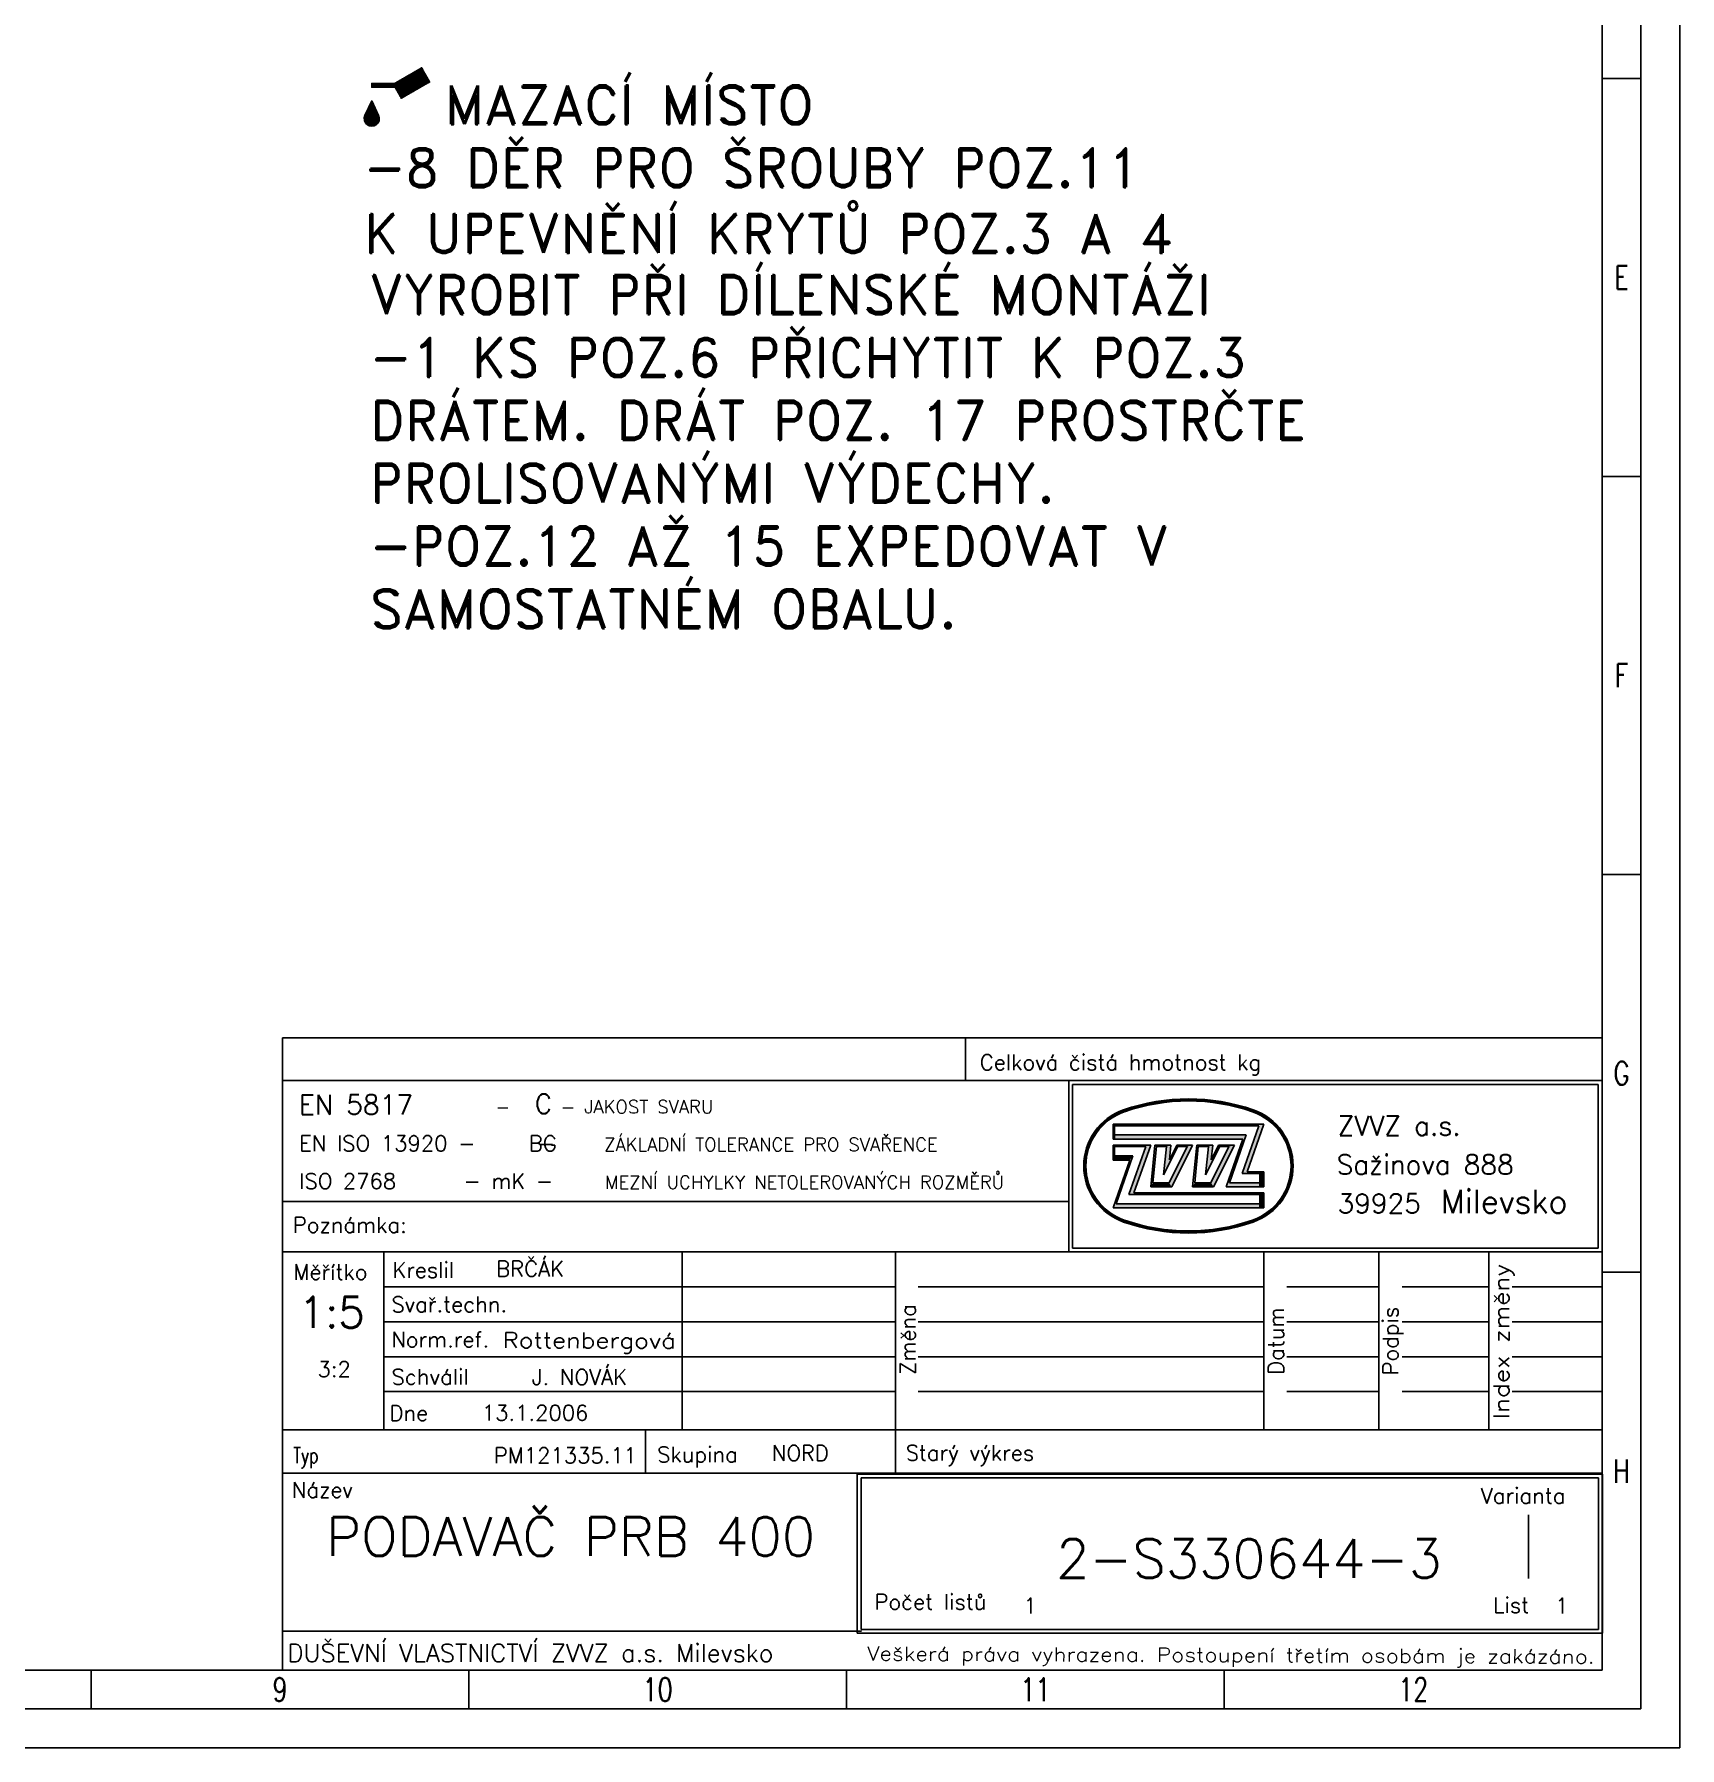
# Model space of a CAD drawing. Header units: millimetres. Extents: x -305 to 2715, y -1492 to 658.
# Drawn here: x 1655 to 2715, y -1492 to -388 of the extents above; entities that cross this region are included whole.
import ezdxf
from ezdxf.enums import TextEntityAlignment as Align

# ---------------------------------------------------------------- set-up
doc = ezdxf.new("R2010")
doc.units = ezdxf.units.MM
doc.header["$LTSCALE"] = 5
for name, color, linetype in [('PROF_FRM1', 7, 'Continuous'), ('PROF_FRM2', 7, 'Continuous'), ('PROF_FRM3', 6, 'Continuous'), ('SILNA', 7, 'Continuous'), ('TEXT2', 7, 'Continuous')]:
    doc.layers.add(name, color=color, linetype=linetype)
doc.styles.add('MSPR_TXT', font='romans', dxfattribs={"width": 0.75})
doc.styles.add('ROMANS', font='ROMANS.SHX')
doc.styles.add('SIMPLEX', font='SIMPLEX', dxfattribs={"width": 0.75})
doc.styles.add('ZVVZ', font='romand.shx', dxfattribs={"height": 15})

# ---------------------------------------------------------------- blocks, each defined once
blk = doc.blocks.new('PROFBT006J88E6')
at = {"layer": 'PROF_FRM1'}
for p, q in [((594, 420), (594, 0)), ((594, 0), (0, 0))]:
    blk.add_line(p, q, dxfattribs=at)
at = {"layer": 'PROF_FRM3'}
for p, q in [((599, 425), (599, -5)), ((589, 415), (589, 5)), ((594, 210), (589, 210)), ((594, 158.75), (589, 158.75)), ((594, 107.5), (589, 107.5)), ((594, 56.25), (589, 56.25)), ((589, 5), (5, 5)), ((394.33, 0), (394.33, 5)), ((443, 0), (443, 5)), ((491.67, 0), (491.67, 5)), ((540.33, 0), (540.33, 5)), ((599, -5), (-5, -5))]:
    blk.add_line(p, q, dxfattribs=at)
at = {"layer": 'SILNA', "color": 7}
for p, q in [((419, 86.44), (589, 86.44)), ((419, 86.44), (419, 5)), ((589, 86.44), (589, 5)), ((589, 64.37), (589, 86.44)), ((520.29, 80.94), (520.29, 58.87)), ((589, 80.94), (520.29, 80.94)), ((520.79, 80.44), (520.79, 59.37)), ((588.5, 80.44), (520.79, 80.44)), ((588.5, 59.37), (588.5, 80.44)), ((418.98, 58.87), (589, 58.87)), ((497.95, 30.37), (497.95, 58.87)), ((520.29, 58.87), (589, 58.87)), ((520.79, 59.37), (588.5, 59.37)), ((419, 35.96), (589, 35.96)), ((493.05, 30.25), (589.05, 30.25)), ((493.05, 9.75), (493.05, 30.25)), ((493.55, 29.75), (588.55, 29.75)), ((493.55, 10.25), (493.55, 29.75)), ((588.55, 29.75), (588.55, 10.25)), ((589.05, 30.25), (589.05, 9.75)), ((419, 10), (493.57, 10)), ((589.05, 9.75), (493.05, 9.75)), ((588.55, 10.25), (493.55, 10.25))]:
    blk.add_line(p, q, dxfattribs=at)
at = {"layer": 'SILNA', "color": 4}
for p, q in [((507, 80.94), (507, 86.44)), ((419, 80.94), (589, 80.94)), ((419, 65.37), (520.29, 65.37)), ((432.05, 35.87), (432.05, 58.87)), ((470.48, 35.96), (470.48, 58.77)), ((545.4, 35.87), (545.4, 58.87)), ((560.25, 35.87), (560.25, 58.87)), ((574.4, 35.87), (574.4, 58.87)), ((432.05, 54.37), (497.95, 54.37)), ((500.9, 54.37), (545.4, 54.37)), ((548.4, 54.37), (560.25, 54.37)), ((563.25, 54.37), (574.4, 54.37)), ((577.4, 54.37), (589, 54.37)), ((432.05, 49.87), (497.95, 49.87)), ((500.9, 49.87), (545.4, 49.87)), ((548.4, 49.87), (560.25, 49.87)), ((563.25, 49.87), (574.4, 49.87)), ((577.4, 49.87), (589, 49.87)), ((432.05, 45.37), (497.95, 45.37)), ((500.9, 45.37), (545.4, 45.37)), ((548.4, 45.37), (560.25, 45.37)), ((563.25, 45.37), (574.4, 45.37)), ((577.4, 45.37), (589, 45.37)), ((432.05, 40.87), (497.95, 40.87)), ((500.9, 40.87), (545.4, 40.87)), ((548.4, 40.87), (560.25, 40.87)), ((563.25, 40.87), (574.4, 40.87)), ((577.4, 40.87), (589, 40.87)), ((465.75, 30.46), (465.75, 35.96)), ((419, 30.37), (589, 30.37)), ((579.53, 24.98), (579.53, 16.78)), ((419, 5), (589, 5))]:
    blk.add_line(p, q, dxfattribs=at)
at = {"layer": 'SILNA'}
for p, q in [((525.99, 75.34), (525.99, 73.4)), ((525.99, 75.34), (545.43, 75.34)), ((525.99, 75.13), (544.78, 75.13)), ((526.2, 75.34), (526.2, 73.4)), ((542.62, 68.97), (544.78, 75.13)), ((543.27, 69.19), (545.43, 75.34)), ((525.99, 73.94), (543.14, 73.94)), ((525.99, 73.4), (542.73, 73.4)), ((540.57, 67.24), (542.73, 73.4)), ((540.98, 67.78), (543.14, 73.94)), ((525.99, 72.64), (525.99, 70.7)), ((525.99, 72.64), (530.85, 72.64)), ((525.99, 72.43), (530.2, 72.43)), ((525.99, 71.24), (528.56, 71.24)), ((525.99, 70.7), (528.15, 70.7)), ((528.15, 70.7), (525.99, 64.54)), ((526.2, 72.64), (526.2, 70.7)), ((528.56, 71.24), (526.4, 65.08)), ((530.2, 72.43), (528.04, 66.27)), ((530.85, 72.64), (528.69, 66.49)), ((531.39, 72.64), (530.85, 67.24)), ((531.58, 72.43), (531.12, 67.78)), ((531.39, 72.64), (533.44, 72.64)), ((531.58, 72.43), (532.87, 72.43)), ((532.87, 72.43), (532.51, 68.79)), ((532.51, 68.79), (534.33, 72.43)), ((533.21, 67.78), (535.53, 72.43)), ((533.44, 72.64), (533.25, 70.75)), ((533.25, 70.75), (534.19, 72.64)), ((533.55, 67.24), (536.25, 72.64)), ((536.25, 72.64), (534.19, 72.64)), ((535.53, 72.43), (534.33, 72.43)), ((536.79, 72.64), (536.25, 67.24)), ((536.98, 72.43), (536.52, 67.78)), ((536.79, 72.64), (538.84, 72.64)), ((536.98, 72.43), (538.27, 72.43)), ((538.27, 72.43), (537.91, 68.79)), ((537.91, 68.79), (539.73, 72.43)), ((538.61, 67.78), (540.93, 72.43)), ((538.65, 70.75), (539.59, 72.64)), ((538.84, 72.64), (538.65, 70.75)), ((538.95, 67.24), (541.65, 72.64)), ((541.65, 72.64), (539.59, 72.64)), ((540.93, 72.43), (539.73, 72.43)), ((542.62, 68.97), (545.43, 68.97)), ((543.27, 69.19), (545.43, 69.19)), ((544.89, 69.19), (544.89, 67.24)), ((545.43, 69.19), (545.43, 67.24)), ((528.04, 66.27), (545.43, 66.27)), ((528.69, 66.49), (545.43, 66.49)), ((528.69, 66.49), (545.43, 66.49)), ((530.85, 67.24), (533.55, 67.24)), ((531.12, 67.78), (533.21, 67.78)), ((536.25, 67.24), (538.95, 67.24)), ((536.52, 67.78), (538.61, 67.78)), ((545.43, 67.24), (540.57, 67.24)), ((545.43, 67.78), (540.98, 67.78)), ((544.89, 66.49), (544.89, 64.54)), ((545.43, 66.49), (545.43, 64.54)), ((545.43, 66.49), (545.43, 64.54)), ((525.99, 64.54), (545.43, 64.54)), ((526.4, 65.08), (545.43, 65.08))]:
    blk.add_line(p, q, dxfattribs=at)
for centre, radius, start, end in [((535.71, 53.2), 25.38, 70.7923, 109.2077), ((535.71, 53.2), 25.29, 70.7923, 109.2077), ((535.71, 53.2), 25.2, 70.7923, 109.2077), ((535.71, 53.2), 25.11, 70.7923, 109.2077), ((529.87, 69.94), 7.65, 109.2077, 250.7923), ((529.87, 69.94), 7.56, 109.2077, 250.7923), ((529.87, 69.94), 7.47, 109.2077, 250.7923), ((529.87, 69.94), 7.38, 109.2077, 250.7923), ((541.54, 69.94), 7.38, 289.2077, 70.7923), ((541.54, 69.94), 7.47, 289.2077, 70.7923), ((541.54, 69.94), 7.56, 289.2077, 70.7923), ((541.54, 69.94), 7.65, 289.2077, 70.7923), ((535.71, 86.68), 25.38, 250.7923, 289.2077), ((535.71, 86.68), 25.29, 250.7923, 289.2077), ((535.71, 86.68), 25.2, 250.7923, 289.2077), ((535.71, 86.68), 25.11, 250.7923, 289.2077)]:
    blk.add_arc(centre, radius, start, end, dxfattribs=at)
for points in [[(525.99, 75.34), (525.99, 75.13), (545.43, 75.34), (544.78, 75.13)], [(525.99, 75.34), (526.2, 75.34), (525.99, 73.4), (526.2, 73.4)], [(545.43, 75.34), (544.78, 75.13), (543.27, 69.19), (542.62, 68.97)], [(525.99, 73.94), (525.99, 73.4), (543.14, 73.94), (542.73, 73.4)], [(543.14, 73.94), (542.73, 73.4), (540.98, 67.78), (540.57, 67.24)], [(525.99, 70.7), (526.2, 70.7), (525.99, 72.64), (526.2, 72.64)], [(528.15, 70.7), (528.56, 71.24), (525.99, 70.7), (525.99, 71.24)], [(525.99, 64.54), (526.4, 65.08), (528.15, 70.7), (528.56, 71.24)], [(526.2, 72.64), (526.2, 72.43), (530.85, 72.64), (530.2, 72.43)], [(530.85, 72.64), (530.2, 72.43), (528.69, 66.49), (528.04, 66.27)], [(531.12, 67.78), (530.85, 67.24), (531.58, 72.43), (531.39, 72.64)], [(531.39, 72.64), (531.58, 72.43), (533.44, 72.64), (532.87, 72.43)], [(533.44, 72.64), (532.87, 72.43), (533.25, 70.75), (532.51, 68.79)], [(533.25, 70.75), (532.51, 68.79), (534.19, 72.64), (534.33, 72.43)], [(535.53, 72.43), (536.25, 72.64), (533.21, 67.78), (533.55, 67.24)], [(534.19, 72.64), (534.33, 72.43), (536.25, 72.64), (535.53, 72.43)], [(536.52, 67.78), (536.25, 67.24), (536.98, 72.43), (536.79, 72.64)], [(536.79, 72.64), (536.98, 72.43), (538.84, 72.64), (538.27, 72.43)], [(538.84, 72.64), (538.27, 72.43), (538.65, 70.75), (537.91, 68.79)], [(538.65, 70.75), (537.91, 68.79), (539.59, 72.64), (539.73, 72.43)], [(540.93, 72.43), (541.65, 72.64), (538.61, 67.78), (538.95, 67.24)], [(539.59, 72.64), (539.73, 72.43), (541.65, 72.64), (540.93, 72.43)], [(543.27, 69.19), (542.62, 68.97), (545.43, 69.19), (545.43, 68.97)], [(544.89, 69.19), (545.43, 69.19), (544.89, 67.24), (545.43, 67.24)], [(528.69, 66.49), (528.04, 66.27), (545.43, 66.49), (545.43, 66.27)], [(533.21, 67.78), (533.55, 67.24), (531.12, 67.78), (530.85, 67.24)], [(538.61, 67.78), (538.95, 67.24), (536.52, 67.78), (536.25, 67.24)], [(540.98, 67.78), (540.57, 67.24), (545.43, 67.78), (545.43, 67.24)], [(544.89, 66.49), (545.43, 66.49), (544.89, 64.54), (545.43, 64.54)], [(545.43, 64.54), (545.43, 65.08), (525.99, 64.54), (526.4, 65.08)]]:
    blk.add_solid(points, dxfattribs=at)
at = {"style": 'ZVVZ', "flags": 9}
for tag in ['INFO', 'INFO1', 'INFO2', 'INFO3', 'INFO4', 'INFO5', 'INFO6', 'INFO7', 'INFO8', 'INFO9']:
    blk.add_attdef(tag, (0, 0), '', height=3, dxfattribs=at)
at = {"layer": 'PROF_FRM2', "style": 'SIMPLEX', "width": 0.75}
for s, p in [('E', (591.5, 182.88)), ('F', (591.5, 131.62)), ('G', (591.5, 80.38)), ('H', (591.5, 29.12)), ('9', (418.67, 1)), ('10', (467.33, 1)), ('11', (516, 1)), ('12', (564.67, 1))]:
    blk.add_text(s, height=3, dxfattribs=at).set_placement(p, align=Align.CENTER)
at = {"layer": 'PROF_FRM2', "style": 'MSPR_TXT', "width": 0.75, "flags": 1}
for tag, p in [('DY', (594, 420)), ('DX', (0, 0))]:
    blk.add_attdef(tag, p, '', height=10, dxfattribs=at)
at = {"layer": 'SILNA', "color": 4, "style": 'ROMANS'}
for s, height, p in [('Celková čistá hmotnost kg', 2, (508.83, 82.29)), ('-     - JAKOST SVARU', 1.7, (446.43, 76.72)), (' EN ISO 13920 -    - ', 2, (419.76, 71.85)), ('ZÁKLADNÍ TOLERANCE PRO SVAŘENCE', 1.7, (460.43, 71.85)), (' ISO 2768     - mK - ', 2, (419.76, 66.99)), ('MEZNÍ UCHYLKY NETOLEROVANÝCH ROZMĚRŮ', 1.7, (460.53, 66.99)), ('Poznámka:', 2, (420.34, 61.34)), ('Kreslil', 2, (433.15, 55.54)), ('Svař.techn.', 2, (433.02, 51.11)), ('Norm.ref.', 2, (433.02, 46.58)), ('Schválil', 2, (433.04, 41.77)), ('Dne', 2, (432.78, 37.1)), ('Skupina', 2, (467.28, 31.77)), ('Starý výkres', 2, (499.28, 31.98)), ('Název', 2, (420.19, 27.21)), ('Varianta', 2, (573.38, 26.45)), ('Počet listů', 2, (495.28, 12.79)), ('List', 2, (574.97, 12.36))]:
    blk.add_text(s, height=height, dxfattribs=at).set_placement(p)
at = {"layer": 'SILNA', "style": 'ROMANS'}
for s, height, p in [('ZVVZ a.s.', 2.5, (554.93, 73.88)), ('Sažinova 888', 2.5, (554.79, 68.87)), ('39925', 2.5, (554.93, 63.86)), ('Milevsko', 3, (568.22, 63.86))]:
    blk.add_text(s, height=height, dxfattribs=at).set_placement(p)
at = {"layer": 'SILNA', "color": 4, "style": 'ROMANS'}
blk.add_text('Měřítko', height=2, dxfattribs=at).set_placement((425.19, 55.29), align=Align.CENTER)
at = {"layer": 'SILNA', "color": 4}
for s, height, rotation, style, width, p, p2 in [('Index změny', 2, 90, 'ROMANS', 1.051169, (577.01, 37.3), (577.01, 57.32)), ('Veškerá práva vyhrazena. Postoupení třetím osobám je zakázáno.', 1.8, 359.7711, 'SIMPLEX', 1.005056, (494.31, 6.23), (588.04, 5.85))]:
    blk.add_text(s, height=height, rotation=rotation, dxfattribs=dict(at, style=style, width=width)).set_placement(p, p2, align=Align.FIT)
at = {"layer": 'SILNA', "color": 4, "style": 'ROMANS'}
for s, p in [('Změna', (499.56, 47.58)), ('Datum', (546.98, 47.36)), ('Podpis', (562.02, 47.36))]:
    blk.add_text(s, height=2, rotation=90, dxfattribs=at).set_placement(p, align=Align.MIDDLE)
at = {"layer": 'SILNA', "color": 4, "style": 'MSPR_TXT', "width": 0.75}
blk.add_text('Typ', height=2, dxfattribs=at).set_placement((420.37, 31.67))
at = {"layer": 'SILNA', "color": 7, "style": 'ROMANS'}
blk.add_text('DUŠEVNÍ VLASTNICTVÍ ZVVZ a.s. Milevsko', height=2.3, dxfattribs=at).set_placement((419.64, 6.06))
at = {"layer": 'SILNA', "color": 4, "style": 'ROMANS'}
for tag, p, height in [('BLATT5', (555.26, 82.11), 3), ('NORMAS', (421.11, 76.59), 2.5), ('POZN', (439.84, 61.31), 2), ('BLATT9A', (443.79, 55.7), 2), ('BLATT8A', (444.68, 37.14), 2), ('SKP', (479.28, 31.96), 2), ('STARY', (520.58, 31.66), 2)]:
    blk.add_attdef(tag, p, '', height=height, dxfattribs=at)
at = {"layer": 'SILNA', "color": 4, "style": 'ROMANS', "flags": 8}
for tag, height, p in [('D', 2.5, (452.61, 76.7)), ('BG', 2, (452.54, 71.85))]:
    blk.add_attdef(tag, text='', height=height, dxfattribs=at).set_placement(p, align=Align.CENTER)
at = {"layer": 'SILNA', "color": 7, "style": 'ROMANS'}
for tag, height, p in [('BLATT4', 4, (425.33, 49.1)), ('BLATT10A', 5, (456.11, 19.71)), ('BLATT12', 5, (543.51, 16.88)), ('BLAT10B', 5, (454.34, 11.96))]:
    blk.add_attdef(tag, text='', height=height, dxfattribs=at).set_placement(p, align=Align.CENTER)
at = {"layer": 'SILNA', "color": 4, "style": 'ROMANS'}
blk.add_attdef('TECHN', (449.17, 51.17), '', height=2, rotation=0.0172, dxfattribs=at)
at = {"layer": 'SILNA', "color": 4, "style": 'ROMANS', "width": 1.065921, "flags": 8}
blk.add_attdef('NORM', text='', height=2, rotation=359.8401, dxfattribs=at).set_placement((447.35, 46.5), (469.68, 46.43), align=Align.FIT)
at = {"layer": 'SILNA', "color": 4, "style": 'ROMANS'}
for tag, height, p in [('VEDL', 2, (425.66, 42.76)), ('V', 3, (584.05, 18.45))]:
    blk.add_attdef(tag, text='', height=height, dxfattribs=at).set_placement(p, align=Align.CENTER)
blk.add_attdef('PREZ', text='', height=2, dxfattribs=at).set_placement((457.25, 43.08), align=Align.MIDDLE)
blk.add_attdef('TYP', text='', height=2, dxfattribs=at).set_placement((464.66, 31.66), align=Align.RIGHT)
at = {"layer": 'SILNA', "color": 4, "style": 'ROMANS', "flags": 8}
for tag, p in [('L', (514.45, 12.3)), ('L1', (582.96, 12.3))]:
    blk.add_attdef(tag, p, '', height=2, dxfattribs=at)

msp = doc.modelspace()

# ---------------------------------------------------------------- hatches: boundary and pattern name
h = msp.add_hatch()
h.set_pattern_fill('_USER', color=256, scale=0.049, angle=135, style=0, pattern_type=0)
h.set_pattern_definition([(135, (1851.275186, -514.106714), (-0.034648232, -0.034648232), [])])
h.paths.add_polyline_path([(1887.664, -419.614), (1872.771, -419.614), (1872.771, -422.426), (1887.787, -422.426), (1891.851, -429.465), (1910.26, -418.836), (1904.948, -409.636)])
h.paths.add_polyline_path([(1872.771, -431.047), (1868.378, -440.45, 1.57094857), (1877.164, -440.45)])
h = msp.add_hatch()
h.set_pattern_fill('_USER', color=256, scale=0.049, angle=45, style=0, pattern_type=0)
h.set_pattern_definition([(45, (1851.275186, -514.106714), (-0.034648232, 0.034648232), [])])
h.paths.add_polyline_path([(1887.664, -419.614), (1872.771, -419.614), (1872.771, -422.426), (1887.787, -422.426), (1891.851, -429.465), (1910.26, -418.836), (1904.948, -409.636)])
h.paths.add_polyline_path([(1868.378, -440.45, 1.57094857), (1877.164, -440.45), (1872.771, -431.047)])

# ---------------------------------------------------------------- linework, layer by layer
msp.add_lwpolyline([(1872.771, -431.047), (1877.164, -440.45, -1.57094857), (1868.378, -440.45), (1872.771, -431.047)], format="xyb", close=True)

# ---------------------------------------------------------------- block references
at = {"xscale": 5, "yscale": 5, "zscale": 5}
msp.add_blockref('PROFBT006J88E6', (-279.665, -1466.728), dxfattribs=at).add_auto_attribs({'BLATT9A': '  BRČÁK', 'PREZ': 'J. NOVÁK', 'NORM': 'Rottenbergová', 'BLATT8A': '13.1.2006', 'BLATT4': '1:5', 'VEDL': '3:2', 'BLATT10A': 'PODAVAČ PRB 400', 'BLATT12': '2-S330644-3', 'TYP': 'PM121335.11', 'SKP': '  NORD', 'L': '1', 'L1': '1', 'D': 'C', 'BG': 'BG', 'NORMAS': 'EN 5817'})

# ---------------------------------------------------------------- texts
at = {"layer": 'TEXT2', "style": 'ZVVZ'}
for s, p in [('MAZACÍ MÍSTO ', (1919.707, -446.129)), ('-8 DĚR PRO ŠROUBY POZ.11', (1867.81, -486.605)), ('K UPEVNĚNÍ KRYTŮ POZ.3 A 4', (1867.81, -529.003)), ('VYROBIT PŘI DÍLENSKÉ MONTÁŽI', (1871.66, -568.318)), ('-1 KS POZ.6 PŘICHYTIT K POZ.3', (1871.66, -608.794)), ('DRÁTEM. DRÁT POZ. 17 PROSTRČTE ', (1871.66, -649.27)), ('PROLISOVANÝMI VÝDECHY.', (1871.66, -689.746)), ('-POZ.12 AŽ 15 EXPEDOVAT V', (1871.66, -730.223)), ('SAMOSTATNÉM OBALU.', (1871.66, -770.699))]:
    msp.add_text(s, height=25, dxfattribs=at).set_placement(p)

doc.saveas('drawing.dxf')
